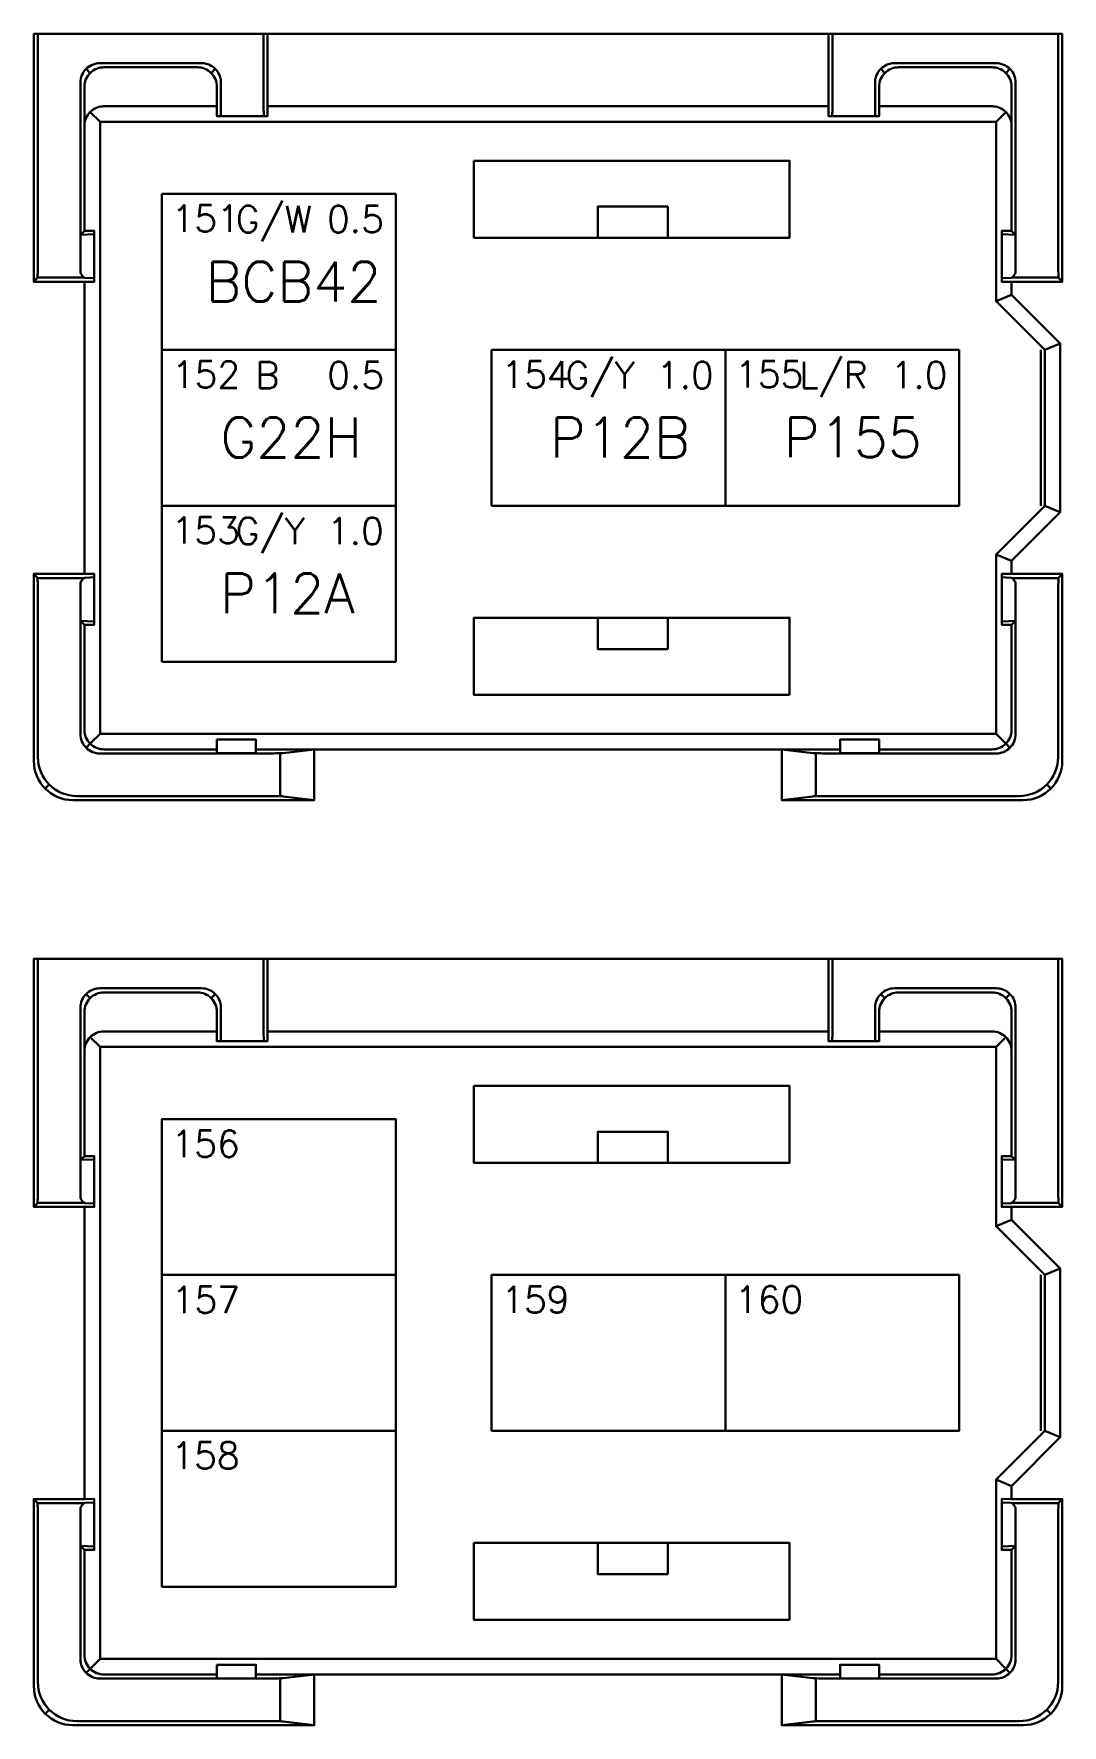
# Model space of a CAD drawing. Header units: millimetres. Extents: x 6 to 3615, y 6 to 858.
# Drawn here: x 2432 to 2484.9, y 501.8 to 588.8 of the extents above; entities that cross this region are included whole.
import ezdxf

# ---------------------------------------------------------------- set-up
doc = ezdxf.new("R2010")
doc.units = ezdxf.units.MM
doc.styles.add('Simplex_Style', font='simplex_.ttf')

msp = doc.modelspace()

# ---------------------------------------------------------------- linework, layer by layer
at = {"color": 0, "linetype": 'Continuous', "lineweight": 30, "flags": 128}
for points in [[(2484.695, 576.229), (2484.883, 576.039), (2484.883, 588.786), (2431.958, 588.786), (2431.958, 576.039), (2434.565, 576.039), (2435.065, 576.034), (2435.065, 578.477)], [(2432.169, 578.234), (2432.169, 588.786)], [(2443.776, 588.786), (2443.776, 586.565)], [(2472.854, 585.06), (2443.987, 585.06), (2443.987, 588.786)], [(2475.461, 585.06), (2475.466, 584.56), (2472.849, 584.56), (2472.854, 585.06), (2472.854, 588.786)], [(2473.065, 588.786), (2473.065, 586.565)], [(2484.674, 578.234), (2484.674, 588.786)], [(2435.357, 587.276), (2435.258, 587.271), (2435.161, 587.255), (2435.065, 587.232), (2434.974, 587.198), (2434.885, 587.156), (2434.799, 587.107), (2434.721, 587.047), (2434.648, 586.982), (2434.583, 586.909), (2434.523, 586.831), (2434.474, 586.745), (2434.432, 586.656), (2434.398, 586.565), (2434.375, 586.469), (2434.359, 586.372), (2434.354, 586.273)], [(2435.357, 587.276), (2440.589, 587.276)], [(2441.547, 586.565), (2441.516, 586.656), (2441.471, 586.745), (2441.422, 586.831), (2441.365, 586.909), (2441.297, 586.982), (2441.224, 587.047), (2441.146, 587.107), (2441.06, 587.156), (2440.971, 587.201), (2440.88, 587.232), (2440.784, 587.255), (2440.688, 587.271), (2440.589, 587.276)], [(2475.294, 586.565), (2475.328, 586.656), (2475.37, 586.745), (2475.419, 586.831), (2475.479, 586.909), (2475.544, 586.982), (2475.617, 587.047), (2475.698, 587.107), (2475.781, 587.156), (2475.87, 587.201), (2475.964, 587.232), (2476.057, 587.255), (2476.156, 587.271), (2476.253, 587.276)], [(2481.484, 587.276), (2476.253, 587.276)], [(2481.484, 587.276), (2481.583, 587.271), (2481.68, 587.255), (2481.776, 587.232), (2481.867, 587.198), (2481.958, 587.156), (2482.042, 587.107), (2482.12, 587.047), (2482.193, 586.982), (2482.26, 586.909), (2482.318, 586.831), (2482.37, 586.745), (2482.411, 586.656), (2482.445, 586.565), (2482.469, 586.469), (2482.482, 586.372), (2482.487, 586.273)], [(2434.565, 586.062), (2434.57, 586.161), (2434.583, 586.258), (2434.607, 586.354), (2434.641, 586.448), (2434.682, 586.536), (2434.734, 586.62), (2434.792, 586.698), (2434.859, 586.771), (2434.932, 586.839), (2435.01, 586.896), (2435.094, 586.948), (2435.185, 586.99), (2435.276, 587.023), (2435.372, 587.047), (2435.469, 587.06), (2435.568, 587.065)], [(2434.648, 586.982), (2434.859, 586.771)], [(2440.378, 587.065), (2435.568, 587.065)], [(2441.38, 586.062), (2441.375, 586.161), (2441.362, 586.258), (2441.339, 586.354), (2441.305, 586.448), (2441.263, 586.536), (2441.211, 586.62), (2441.154, 586.698), (2441.089, 586.771), (2441.016, 586.839), (2440.935, 586.896), (2440.852, 586.948), (2440.763, 586.99), (2440.669, 587.023), (2440.573, 587.047), (2440.477, 587.06), (2440.378, 587.065)], [(2441.297, 586.982), (2441.089, 586.771)], [(2441.547, 586.565), (2441.555, 586.536), (2441.562, 586.508), (2441.57, 586.479), (2441.576, 586.448), (2441.581, 586.419), (2441.583, 586.391), (2441.586, 586.362), (2441.589, 586.333), (2441.591, 586.302), (2441.591, 586.273)], [(2443.776, 586.565), (2443.776, 586.38), (2443.779, 586.195), (2443.779, 586.016), (2443.779, 585.841), (2443.779, 585.672), (2443.781, 585.508), (2443.781, 585.357), (2443.784, 585.214), (2443.784, 585.083), (2443.786, 584.964), (2443.786, 584.859), (2443.789, 584.771), (2443.792, 584.695), (2443.792, 584.635), (2443.794, 584.594), (2443.797, 584.568), (2443.797, 584.56)], [(2473.044, 584.56), (2473.047, 584.57), (2473.047, 584.599), (2473.049, 584.646), (2473.052, 584.714), (2473.055, 584.797), (2473.055, 584.898), (2473.057, 585.016), (2473.06, 585.146), (2473.06, 585.292), (2473.062, 585.451), (2473.062, 585.62), (2473.062, 585.797), (2473.065, 585.982), (2473.065, 586.174), (2473.065, 586.367), (2473.065, 586.565)], [(2475.294, 586.565), (2475.286, 586.536), (2475.279, 586.508), (2475.273, 586.479), (2475.266, 586.448), (2475.263, 586.419), (2475.258, 586.391), (2475.255, 586.362), (2475.253, 586.333), (2475.253, 586.302), (2475.253, 586.273)], [(2476.464, 587.065), (2476.365, 587.06), (2476.268, 587.047), (2476.172, 587.023), (2476.081, 586.99), (2475.992, 586.948), (2475.906, 586.896), (2475.828, 586.839), (2475.755, 586.771), (2475.688, 586.698), (2475.63, 586.62), (2475.581, 586.536), (2475.536, 586.448), (2475.505, 586.354), (2475.479, 586.258), (2475.466, 586.161), (2475.461, 586.062)], [(2475.755, 586.771), (2475.544, 586.982)], [(2481.276, 587.065), (2476.464, 587.065)], [(2482.276, 586.062), (2482.273, 586.161), (2482.258, 586.258), (2482.234, 586.354), (2482.201, 586.448), (2482.159, 586.536), (2482.109, 586.62), (2482.049, 586.698), (2481.984, 586.771), (2481.911, 586.839), (2481.831, 586.896), (2481.747, 586.948), (2481.659, 586.99), (2481.565, 587.023), (2481.471, 587.047), (2481.372, 587.06), (2481.276, 587.065)], [(2481.984, 586.771), (2482.193, 586.982)], [(2434.354, 578.234), (2434.354, 586.273)], [(2434.565, 578.646), (2434.365, 578.445), (2435.065, 578.477), (2435.065, 578.651), (2434.565, 578.646), (2434.565, 586.062)], [(2443.987, 585.06), (2443.992, 584.56), (2441.375, 584.56), (2441.38, 585.06), (2441.38, 586.062)], [(2441.57, 584.56), (2441.573, 584.568), (2441.573, 584.596), (2441.576, 584.641), (2441.578, 584.703), (2441.581, 584.781), (2441.581, 584.878), (2441.583, 584.987), (2441.583, 585.112), (2441.586, 585.25), (2441.586, 585.398), (2441.589, 585.557), (2441.589, 585.727), (2441.589, 585.904), (2441.591, 586.086), (2441.591, 586.273)], [(2475.253, 586.273), (2475.253, 586.086), (2475.253, 585.904), (2475.253, 585.727), (2475.255, 585.557), (2475.255, 585.398), (2475.255, 585.25), (2475.258, 585.112), (2475.26, 584.987), (2475.26, 584.878), (2475.263, 584.781), (2475.266, 584.703), (2475.266, 584.641), (2475.268, 584.596), (2475.271, 584.568), (2475.273, 584.56)], [(2481.276, 585.06), (2475.461, 585.06), (2475.461, 586.062)], [(2482.477, 576.495), (2482.477, 578.445), (2482.276, 578.646), (2482.276, 586.062)], [(2482.487, 578.234), (2482.487, 586.273)], [(2434.565, 584.057), (2434.57, 584.156), (2434.583, 584.255), (2434.607, 584.349), (2434.641, 584.443), (2434.682, 584.531), (2434.734, 584.615), (2434.792, 584.695), (2434.859, 584.768), (2434.932, 584.833), (2435.01, 584.893), (2435.094, 584.943), (2435.185, 584.984), (2435.276, 585.018), (2435.372, 585.042), (2435.469, 585.057), (2435.568, 585.06)], [(2434.862, 584.763), (2434.794, 584.693), (2434.734, 584.615), (2434.685, 584.529), (2434.643, 584.44), (2434.609, 584.349), (2434.583, 584.253), (2434.57, 584.156), (2434.565, 584.057)], [(2435.568, 585.06), (2435.469, 585.055), (2435.372, 585.042), (2435.276, 585.018), (2435.185, 584.984), (2435.096, 584.94), (2435.013, 584.891), (2434.935, 584.831), (2434.862, 584.763)], [(2481.477, 584.258), (2435.367, 584.258), (2434.862, 584.763)], [(2435.568, 585.06), (2441.38, 585.06)], [(2481.276, 585.06), (2481.372, 585.057), (2481.471, 585.042), (2481.565, 585.018), (2481.659, 584.984), (2481.747, 584.943), (2481.831, 584.893), (2481.911, 584.833), (2481.984, 584.768), (2482.049, 584.695), (2482.109, 584.615), (2482.159, 584.531), (2482.201, 584.443), (2482.234, 584.349), (2482.258, 584.255), (2482.273, 584.156), (2482.276, 584.057)], [(2481.982, 584.763), (2481.909, 584.831), (2481.831, 584.891), (2481.747, 584.94), (2481.659, 584.984), (2481.565, 585.018), (2481.471, 585.042), (2481.372, 585.055), (2481.276, 585.06)], [(2481.982, 584.763), (2481.477, 584.258), (2481.477, 575.036), (2482.276, 575.37)], [(2482.276, 584.057), (2482.273, 584.156), (2482.258, 584.253), (2482.234, 584.349), (2482.201, 584.44), (2482.159, 584.529), (2482.107, 584.615), (2482.047, 584.693), (2481.982, 584.763)], [(2435.367, 584.258), (2435.367, 552.784), (2481.477, 552.784)], [(2454.612, 582.255), (2454.612, 578.294), (2470.852, 578.294), (2470.852, 582.255), (2454.612, 582.255)], [(2460.977, 578.294), (2460.977, 579.898), (2464.586, 579.898), (2464.586, 578.294)], [(2482.477, 578.445), (2481.776, 578.477), (2481.776, 578.651), (2482.276, 578.646)], [(2432.148, 576.229), (2432.151, 576.24), (2432.151, 576.271), (2432.154, 576.32), (2432.156, 576.388), (2432.159, 576.471), (2432.159, 576.573), (2432.161, 576.69), (2432.161, 576.823), (2432.164, 576.969), (2432.164, 577.125), (2432.167, 577.294), (2432.167, 577.471), (2432.167, 577.656), (2432.169, 577.844), (2432.169, 578.039), (2432.169, 578.234)], [(2434.354, 578.234), (2434.354, 578.042), (2434.354, 577.854), (2434.357, 577.667), (2434.357, 577.487), (2434.357, 577.312), (2434.359, 577.148), (2434.359, 576.992), (2434.362, 576.846), (2434.362, 576.716), (2434.365, 576.599), (2434.365, 576.495)], [(2434.365, 576.495), (2434.365, 578.445)], [(2481.776, 578.477), (2481.776, 576.211), (2482.232, 576.229)], [(2482.477, 576.495), (2482.479, 576.599), (2482.479, 576.716), (2482.482, 576.846), (2482.482, 576.992), (2482.484, 577.148), (2482.484, 577.312), (2482.484, 577.487), (2482.487, 577.667), (2482.487, 577.854), (2482.487, 578.042), (2482.487, 578.234)], [(2484.674, 578.234), (2484.674, 578.039), (2484.674, 577.844), (2484.674, 577.656), (2484.674, 577.471), (2484.677, 577.294), (2484.677, 577.125), (2484.677, 576.969), (2484.68, 576.823), (2484.682, 576.69), (2484.682, 576.573), (2484.685, 576.471), (2484.688, 576.388), (2484.688, 576.32), (2484.69, 576.271), (2484.693, 576.24), (2484.695, 576.229)], [(2432.148, 576.229), (2431.958, 576.039)], [(2432.151, 576.25), (2434.542, 576.25)], [(2434.365, 576.495), (2434.404, 576.417), (2434.443, 576.352), (2434.484, 576.299), (2434.526, 576.26), (2434.568, 576.237), (2434.609, 576.229)], [(2434.609, 560.815), (2435.065, 560.833), (2435.065, 561.01), (2434.565, 561.005), (2434.565, 576.039)], [(2435.065, 576.211), (2434.609, 576.229)], [(2482.276, 576.039), (2482.276, 575.37), (2484.784, 572.865), (2483.982, 572.531), (2481.477, 575.036)], [(2481.776, 576.211), (2481.776, 576.034), (2482.276, 576.039), (2484.883, 576.039)], [(2482.232, 576.229), (2482.276, 576.237), (2482.318, 576.26), (2482.359, 576.299), (2482.398, 576.352), (2482.438, 576.417), (2482.477, 576.495)], [(2482.299, 576.25), (2484.693, 576.25)], [(2483.781, 572.531), (2483.781, 564.513)], [(2484.784, 572.865), (2484.784, 564.18), (2483.982, 564.513), (2483.982, 572.531)], [(2483.982, 564.513), (2481.477, 562.008), (2482.276, 561.674), (2484.784, 564.18)], [(2482.193, 552.068), (2481.982, 552.279), (2481.477, 552.784), (2481.477, 562.008)], [(2482.276, 561.674), (2482.276, 561.005), (2484.883, 561.005), (2484.695, 560.815)], [(2431.958, 561.005), (2431.958, 551.38)], [(2432.148, 560.815), (2431.958, 561.005), (2434.565, 561.005)], [(2432.169, 558.81), (2432.169, 559.005), (2432.169, 559.198), (2432.167, 559.388), (2432.167, 559.573), (2432.167, 559.75), (2432.164, 559.917), (2432.164, 560.076), (2432.161, 560.221), (2432.161, 560.352), (2432.159, 560.469), (2432.159, 560.57), (2432.156, 560.656), (2432.154, 560.724), (2432.151, 560.773), (2432.151, 560.805), (2432.148, 560.815)], [(2432.151, 560.794), (2434.542, 560.794)], [(2434.365, 560.549), (2434.365, 560.445), (2434.362, 560.328), (2434.362, 560.195), (2434.359, 560.052), (2434.359, 559.896), (2434.357, 559.732), (2434.357, 559.557), (2434.357, 559.378), (2434.354, 559.19), (2434.354, 559.003), (2434.354, 558.81)], [(2435.065, 560.833), (2435.065, 558.393), (2434.565, 558.398), (2434.365, 558.596)], [(2434.609, 560.815), (2434.568, 560.807), (2434.526, 560.781), (2434.484, 560.745), (2434.443, 560.693), (2434.404, 560.628), (2434.365, 560.549)], [(2435.065, 558.568), (2434.365, 558.596), (2434.365, 560.549)], [(2482.232, 560.815), (2481.776, 560.833), (2481.776, 561.01), (2482.276, 561.005)], [(2481.776, 560.833), (2481.776, 558.568), (2482.477, 558.596), (2482.477, 560.549)], [(2482.477, 560.549), (2482.438, 560.628), (2482.398, 560.693), (2482.359, 560.745), (2482.318, 560.781), (2482.276, 560.807), (2482.232, 560.815)], [(2482.299, 560.794), (2484.693, 560.794)], [(2482.487, 558.81), (2482.487, 559.003), (2482.487, 559.19), (2482.487, 559.378), (2482.484, 559.557), (2482.484, 559.732), (2482.484, 559.896), (2482.482, 560.052), (2482.482, 560.195), (2482.479, 560.328), (2482.479, 560.445), (2482.477, 560.549)], [(2484.695, 560.815), (2484.693, 560.805), (2484.69, 560.773), (2484.688, 560.724), (2484.688, 560.656), (2484.685, 560.57), (2484.682, 560.469), (2484.682, 560.352), (2484.68, 560.221), (2484.677, 560.076), (2484.677, 559.917), (2484.677, 559.75), (2484.674, 559.573), (2484.674, 559.388), (2484.674, 559.198), (2484.674, 559.005), (2484.674, 558.81)], [(2484.883, 561.005), (2484.883, 551.38)], [(2432.169, 558.81), (2432.169, 551.591)], [(2434.354, 558.81), (2434.354, 552.776)], [(2470.852, 554.789), (2454.612, 554.789), (2454.612, 558.75), (2470.852, 558.75), (2470.852, 554.789)], [(2460.977, 558.75), (2460.977, 557.146), (2464.586, 557.146), (2464.586, 558.75)], [(2481.776, 558.568), (2481.776, 558.393), (2482.276, 558.398), (2482.477, 558.596)], [(2482.487, 558.81), (2482.487, 552.776)], [(2484.674, 558.81), (2484.674, 551.591)], [(2434.565, 552.984), (2434.565, 558.398)], [(2482.276, 558.398), (2482.276, 552.984)], [(2435.357, 551.773), (2435.258, 551.779), (2435.161, 551.792), (2435.065, 551.815), (2434.974, 551.849), (2434.885, 551.891), (2434.799, 551.943), (2434.721, 552), (2434.648, 552.068), (2434.583, 552.141), (2434.523, 552.219), (2434.474, 552.302), (2434.432, 552.391), (2434.398, 552.484), (2434.375, 552.581), (2434.359, 552.677), (2434.354, 552.776)], [(2434.565, 552.984), (2434.57, 552.888), (2434.583, 552.789), (2434.609, 552.695), (2434.643, 552.602), (2434.685, 552.513), (2434.734, 552.43), (2434.794, 552.352), (2434.862, 552.279)], [(2435.367, 552.784), (2434.862, 552.279), (2434.648, 552.068)], [(2441.38, 552.484), (2441.38, 551.784), (2443.385, 551.784), (2443.385, 552.484), (2441.38, 552.484)], [(2473.456, 551.784), (2473.456, 552.484), (2475.461, 552.484), (2475.461, 551.784), (2473.456, 551.784)], [(2482.487, 552.776), (2482.482, 552.677), (2482.469, 552.581), (2482.445, 552.484), (2482.411, 552.391), (2482.37, 552.302), (2482.318, 552.219), (2482.26, 552.141), (2482.193, 552.068), (2482.12, 552), (2482.042, 551.943), (2481.958, 551.891), (2481.867, 551.849), (2481.776, 551.815), (2481.68, 551.792), (2481.583, 551.779), (2481.484, 551.773)], [(2481.982, 552.279), (2482.047, 552.352), (2482.107, 552.43), (2482.159, 552.513), (2482.201, 552.602), (2482.234, 552.695), (2482.258, 552.789), (2482.273, 552.888), (2482.276, 552.984)], [(2432.169, 551.591), (2432.177, 551.396), (2432.208, 551.201), (2432.255, 551.01), (2432.32, 550.826), (2432.406, 550.646), (2432.508, 550.477), (2432.625, 550.32), (2432.755, 550.174), (2432.901, 550.042), (2433.06, 549.924), (2433.229, 549.823), (2433.406, 549.74), (2433.591, 549.672), (2433.781, 549.625), (2433.977, 549.596), (2434.174, 549.586)], [(2434.862, 552.279), (2434.935, 552.214), (2435.013, 552.154), (2435.096, 552.102), (2435.185, 552.06), (2435.276, 552.026), (2435.372, 552.003), (2435.469, 551.987), (2435.568, 551.982)], [(2435.357, 551.773), (2442.802, 551.773)], [(2441.38, 551.982), (2435.568, 551.982)], [(2442.802, 551.773), (2442.987, 551.773), (2443.172, 551.773), (2443.352, 551.773), (2443.529, 551.773), (2443.698, 551.776), (2443.859, 551.776), (2444.013, 551.776), (2444.156, 551.779), (2444.286, 551.779), (2444.406, 551.781), (2444.51, 551.784), (2444.599, 551.784), (2444.674, 551.786), (2444.732, 551.789), (2444.773, 551.789), (2444.799, 551.792)], [(2444.799, 551.792), (2446.393, 551.982), (2443.385, 551.982)], [(2444.638, 551.786), (2444.638, 549.573)], [(2444.799, 549.568), (2446.393, 549.378), (2446.393, 551.982), (2470.451, 551.982), (2470.451, 549.378), (2482.878, 549.378)], [(2461.435, 551.982), (2470.857, 551.982)], [(2473.456, 551.982), (2470.451, 551.982), (2472.044, 551.792)], [(2472.044, 551.792), (2472.068, 551.789), (2472.109, 551.789), (2472.167, 551.786), (2472.242, 551.784), (2472.333, 551.784), (2472.438, 551.781), (2472.555, 551.779), (2472.685, 551.779), (2472.828, 551.776), (2472.982, 551.776), (2473.143, 551.776), (2473.312, 551.773), (2473.49, 551.773), (2473.672, 551.773), (2473.854, 551.773), (2474.039, 551.773)], [(2472.203, 551.786), (2472.203, 549.573)], [(2481.484, 551.773), (2474.039, 551.773)], [(2481.276, 551.982), (2475.461, 551.982)], [(2481.276, 551.982), (2481.372, 551.987), (2481.471, 552.003), (2481.565, 552.026), (2481.659, 552.06), (2481.747, 552.102), (2481.831, 552.154), (2481.909, 552.214), (2481.982, 552.279)], [(2482.669, 549.586), (2482.865, 549.596), (2483.06, 549.625), (2483.25, 549.672), (2483.435, 549.74), (2483.615, 549.823), (2483.781, 549.924), (2483.94, 550.042), (2484.086, 550.174), (2484.219, 550.32), (2484.336, 550.477), (2484.438, 550.646), (2484.521, 550.826), (2484.586, 551.01), (2484.635, 551.201), (2484.664, 551.396), (2484.674, 551.591)], [(2433.964, 549.378), (2433.766, 549.385), (2433.573, 549.414), (2433.38, 549.464), (2433.195, 549.529), (2433.018, 549.615), (2432.849, 549.714), (2432.693, 549.831), (2432.547, 549.964), (2432.414, 550.109), (2432.297, 550.268), (2432.195, 550.438), (2432.112, 550.615), (2432.044, 550.799), (2431.997, 550.99), (2431.969, 551.185), (2431.958, 551.38)], [(2484.883, 551.38), (2484.875, 551.185), (2484.844, 550.99), (2484.797, 550.799), (2484.732, 550.615), (2484.646, 550.438), (2484.544, 550.268), (2484.427, 550.109), (2484.297, 549.964), (2484.151, 549.831), (2483.992, 549.714), (2483.823, 549.615), (2483.646, 549.529), (2483.461, 549.464), (2483.271, 549.414), (2483.076, 549.385), (2482.878, 549.378)], [(2432.547, 549.964), (2432.755, 550.174)], [(2484.086, 550.174), (2484.297, 549.964)], [(2433.964, 549.378), (2446.393, 549.378)], [(2434.174, 549.586), (2442.802, 549.586)], [(2444.799, 549.568), (2444.773, 549.57), (2444.732, 549.57), (2444.674, 549.573), (2444.599, 549.576), (2444.51, 549.576), (2444.406, 549.578), (2444.286, 549.581), (2444.156, 549.581), (2444.013, 549.583), (2443.859, 549.583), (2443.698, 549.583), (2443.529, 549.586), (2443.352, 549.586), (2443.172, 549.586), (2442.987, 549.586), (2442.802, 549.586)], [(2472.044, 549.568), (2470.451, 549.378)], [(2474.039, 549.586), (2473.854, 549.586), (2473.672, 549.586), (2473.49, 549.586), (2473.312, 549.586), (2473.143, 549.583), (2472.982, 549.583), (2472.828, 549.583), (2472.685, 549.581), (2472.555, 549.581), (2472.438, 549.578), (2472.333, 549.576), (2472.242, 549.576), (2472.167, 549.573), (2472.109, 549.57), (2472.068, 549.57), (2472.044, 549.568)], [(2482.669, 549.586), (2474.039, 549.586)], [(2484.695, 528.648), (2484.883, 528.461), (2484.883, 541.206), (2431.958, 541.206), (2431.958, 528.461), (2434.565, 528.461), (2435.065, 528.456), (2435.065, 530.896)], [(2432.169, 530.654), (2432.169, 541.206)], [(2443.776, 541.206), (2443.776, 538.984)], [(2472.854, 537.482), (2443.987, 537.482), (2443.987, 541.206)], [(2475.461, 537.482), (2475.466, 536.979), (2472.849, 536.979), (2472.854, 537.482), (2472.854, 541.206)], [(2473.065, 541.206), (2473.065, 538.984)], [(2484.674, 530.654), (2484.674, 541.206)], [(2435.357, 539.695), (2435.258, 539.69), (2435.161, 539.677), (2435.065, 539.654), (2434.974, 539.62), (2434.885, 539.578), (2434.799, 539.526), (2434.721, 539.469), (2434.648, 539.401), (2434.583, 539.328), (2434.523, 539.25), (2434.474, 539.167), (2434.432, 539.078), (2434.398, 538.984), (2434.375, 538.888), (2434.359, 538.792), (2434.354, 538.693)], [(2434.565, 538.484), (2434.57, 538.581), (2434.583, 538.68), (2434.607, 538.773), (2434.641, 538.867), (2434.682, 538.956), (2434.734, 539.042), (2434.792, 539.12), (2434.859, 539.193), (2434.932, 539.258), (2435.01, 539.318), (2435.094, 539.367), (2435.185, 539.409), (2435.276, 539.443), (2435.372, 539.466), (2435.469, 539.482), (2435.568, 539.487)], [(2434.648, 539.401), (2434.859, 539.193)], [(2435.357, 539.695), (2440.589, 539.695)], [(2440.378, 539.487), (2435.568, 539.487)], [(2441.38, 538.484), (2441.375, 538.581), (2441.362, 538.68), (2441.339, 538.773), (2441.305, 538.867), (2441.263, 538.956), (2441.211, 539.042), (2441.154, 539.12), (2441.089, 539.193), (2441.016, 539.258), (2440.935, 539.318), (2440.852, 539.367), (2440.763, 539.409), (2440.669, 539.443), (2440.573, 539.466), (2440.477, 539.482), (2440.378, 539.487)], [(2441.547, 538.984), (2441.516, 539.078), (2441.471, 539.167), (2441.422, 539.25), (2441.365, 539.331), (2441.297, 539.401), (2441.224, 539.469), (2441.146, 539.526), (2441.06, 539.578), (2440.971, 539.62), (2440.88, 539.654), (2440.784, 539.677), (2440.688, 539.69), (2440.589, 539.695)], [(2441.297, 539.401), (2441.089, 539.193)], [(2475.294, 538.984), (2475.328, 539.078), (2475.37, 539.167), (2475.419, 539.25), (2475.479, 539.331), (2475.544, 539.401), (2475.617, 539.469), (2475.698, 539.526), (2475.781, 539.578), (2475.87, 539.62), (2475.964, 539.654), (2476.057, 539.677), (2476.156, 539.69), (2476.253, 539.695)], [(2476.464, 539.487), (2476.365, 539.482), (2476.268, 539.466), (2476.172, 539.443), (2476.081, 539.409), (2475.992, 539.367), (2475.906, 539.318), (2475.828, 539.258), (2475.755, 539.193), (2475.688, 539.12), (2475.63, 539.042), (2475.581, 538.956), (2475.536, 538.867), (2475.505, 538.773), (2475.479, 538.68), (2475.466, 538.581), (2475.461, 538.484)], [(2475.755, 539.193), (2475.544, 539.401)], [(2481.484, 539.695), (2476.253, 539.695)], [(2481.276, 539.487), (2476.464, 539.487)], [(2482.276, 538.484), (2482.273, 538.581), (2482.258, 538.68), (2482.234, 538.773), (2482.201, 538.867), (2482.159, 538.956), (2482.109, 539.042), (2482.049, 539.12), (2481.984, 539.193), (2481.911, 539.258), (2481.831, 539.318), (2481.747, 539.367), (2481.659, 539.409), (2481.565, 539.443), (2481.471, 539.466), (2481.372, 539.482), (2481.276, 539.487)], [(2481.484, 539.695), (2481.583, 539.69), (2481.68, 539.677), (2481.776, 539.654), (2481.867, 539.62), (2481.958, 539.578), (2482.042, 539.526), (2482.12, 539.469), (2482.193, 539.401), (2482.26, 539.328), (2482.318, 539.25), (2482.37, 539.167), (2482.411, 539.078), (2482.445, 538.984), (2482.469, 538.888), (2482.482, 538.792), (2482.487, 538.693)], [(2481.984, 539.193), (2482.193, 539.401)], [(2434.354, 530.654), (2434.354, 538.693)], [(2434.565, 531.065), (2434.365, 530.867), (2435.065, 530.896), (2435.065, 531.07), (2434.565, 531.065), (2434.565, 538.484)], [(2443.987, 537.482), (2443.992, 536.979), (2441.375, 536.979), (2441.38, 537.482), (2441.38, 538.484)], [(2441.547, 538.984), (2441.555, 538.956), (2441.562, 538.927), (2441.57, 538.898), (2441.576, 538.87), (2441.581, 538.841), (2441.583, 538.81), (2441.586, 538.781), (2441.589, 538.753), (2441.591, 538.724), (2441.591, 538.693)], [(2441.57, 536.979), (2441.573, 536.99), (2441.573, 537.016), (2441.576, 537.06), (2441.578, 537.122), (2441.581, 537.203), (2441.581, 537.297), (2441.583, 537.406), (2441.583, 537.531), (2441.586, 537.669), (2441.586, 537.818), (2441.589, 537.979), (2441.589, 538.148), (2441.589, 538.323), (2441.591, 538.505), (2441.591, 538.693)], [(2443.776, 538.984), (2443.776, 538.799), (2443.779, 538.617), (2443.779, 538.435), (2443.779, 538.26), (2443.779, 538.091), (2443.781, 537.93), (2443.781, 537.776), (2443.784, 537.633), (2443.784, 537.503), (2443.786, 537.385), (2443.786, 537.281), (2443.789, 537.19), (2443.792, 537.115), (2443.792, 537.057), (2443.794, 537.013), (2443.797, 536.99), (2443.797, 536.979)], [(2473.044, 536.979), (2473.047, 536.99), (2473.047, 537.018), (2473.049, 537.065), (2473.052, 537.133), (2473.055, 537.216), (2473.055, 537.318), (2473.057, 537.435), (2473.06, 537.568), (2473.06, 537.714), (2473.062, 537.87), (2473.062, 538.039), (2473.062, 538.219), (2473.065, 538.404), (2473.065, 538.594), (2473.065, 538.789), (2473.065, 538.984)], [(2475.294, 538.984), (2475.286, 538.956), (2475.279, 538.927), (2475.273, 538.898), (2475.266, 538.87), (2475.263, 538.841), (2475.258, 538.81), (2475.255, 538.781), (2475.253, 538.753), (2475.253, 538.724), (2475.253, 538.693)], [(2475.253, 538.693), (2475.253, 538.505), (2475.253, 538.323), (2475.253, 538.148), (2475.255, 537.979), (2475.255, 537.818), (2475.255, 537.669), (2475.258, 537.531), (2475.26, 537.406), (2475.26, 537.297), (2475.263, 537.203), (2475.266, 537.122), (2475.266, 537.06), (2475.268, 537.016), (2475.271, 536.99), (2475.273, 536.979)], [(2481.276, 537.482), (2475.461, 537.482), (2475.461, 538.484)], [(2482.477, 528.914), (2482.477, 530.867), (2482.276, 531.065), (2482.276, 538.484)], [(2482.487, 530.654), (2482.487, 538.693)], [(2434.565, 536.479), (2434.57, 536.578), (2434.583, 536.674), (2434.607, 536.771), (2434.641, 536.862), (2434.682, 536.951), (2434.734, 537.036), (2434.792, 537.115), (2434.859, 537.188), (2434.932, 537.253), (2435.01, 537.312), (2435.094, 537.362), (2435.185, 537.404), (2435.276, 537.438), (2435.372, 537.461), (2435.469, 537.477), (2435.568, 537.482)], [(2434.862, 537.185), (2434.794, 537.112), (2434.734, 537.034), (2434.685, 536.951), (2434.643, 536.862), (2434.609, 536.768), (2434.583, 536.674), (2434.57, 536.578), (2434.565, 536.479)], [(2435.568, 537.482), (2435.469, 537.477), (2435.372, 537.461), (2435.276, 537.438), (2435.185, 537.404), (2435.096, 537.362), (2435.013, 537.31), (2434.935, 537.25), (2434.862, 537.185)], [(2481.477, 536.68), (2435.367, 536.68), (2434.862, 537.185)], [(2435.568, 537.482), (2441.38, 537.482)], [(2481.276, 537.482), (2481.372, 537.477), (2481.471, 537.461), (2481.565, 537.438), (2481.659, 537.404), (2481.747, 537.362), (2481.831, 537.312), (2481.911, 537.253), (2481.984, 537.188), (2482.049, 537.115), (2482.109, 537.036), (2482.159, 536.951), (2482.201, 536.862), (2482.234, 536.771), (2482.258, 536.674), (2482.273, 536.578), (2482.276, 536.479)], [(2481.982, 537.185), (2481.909, 537.25), (2481.831, 537.31), (2481.747, 537.362), (2481.659, 537.404), (2481.565, 537.438), (2481.471, 537.461), (2481.372, 537.477), (2481.276, 537.482)], [(2481.982, 537.185), (2481.477, 536.68), (2481.477, 527.458), (2482.276, 527.789)], [(2482.276, 536.479), (2482.273, 536.578), (2482.258, 536.674), (2482.234, 536.768), (2482.201, 536.862), (2482.159, 536.951), (2482.107, 537.034), (2482.047, 537.112), (2481.982, 537.185)], [(2435.367, 536.68), (2435.367, 505.206), (2481.477, 505.206)], [(2454.612, 534.674), (2454.612, 530.716), (2470.852, 530.716), (2470.852, 534.674), (2454.612, 534.674)], [(2460.977, 530.716), (2460.977, 532.318), (2464.586, 532.318), (2464.586, 530.716)], [(2432.148, 528.648), (2432.151, 528.661), (2432.151, 528.69), (2432.154, 528.74), (2432.156, 528.807), (2432.159, 528.893), (2432.159, 528.995), (2432.161, 529.112), (2432.161, 529.245), (2432.164, 529.388), (2432.164, 529.547), (2432.167, 529.714), (2432.167, 529.891), (2432.167, 530.076), (2432.169, 530.266), (2432.169, 530.458), (2432.169, 530.654)], [(2434.354, 530.654), (2434.354, 530.464), (2434.354, 530.273), (2434.357, 530.089), (2434.357, 529.906), (2434.357, 529.732), (2434.359, 529.568), (2434.359, 529.411), (2434.362, 529.268), (2434.362, 529.135), (2434.365, 529.018), (2434.365, 528.914)], [(2434.365, 528.914), (2434.365, 530.867)], [(2482.477, 530.867), (2481.776, 530.896), (2481.776, 531.07), (2482.276, 531.065)], [(2481.776, 530.896), (2481.776, 528.63), (2482.232, 528.648)], [(2482.477, 528.914), (2482.479, 529.018), (2482.479, 529.135), (2482.482, 529.268), (2482.482, 529.411), (2482.484, 529.568), (2482.484, 529.732), (2482.484, 529.906), (2482.487, 530.089), (2482.487, 530.273), (2482.487, 530.464), (2482.487, 530.654)], [(2484.674, 530.654), (2484.674, 530.458), (2484.674, 530.266), (2484.674, 530.076), (2484.674, 529.891), (2484.677, 529.714), (2484.677, 529.547), (2484.677, 529.388), (2484.68, 529.245), (2484.682, 529.112), (2484.682, 528.995), (2484.685, 528.893), (2484.688, 528.807), (2484.688, 528.74), (2484.69, 528.69), (2484.693, 528.661), (2484.695, 528.648)], [(2434.365, 528.914), (2434.404, 528.836), (2434.443, 528.771), (2434.484, 528.719), (2434.526, 528.682), (2434.568, 528.659), (2434.609, 528.648)], [(2482.232, 528.648), (2482.276, 528.659), (2482.318, 528.682), (2482.359, 528.719), (2482.398, 528.771), (2482.438, 528.836), (2482.477, 528.914)], [(2432.148, 528.648), (2431.958, 528.461)], [(2432.151, 528.669), (2434.542, 528.669)], [(2434.609, 513.234), (2435.065, 513.255), (2435.065, 513.43), (2434.565, 513.424), (2434.565, 528.461)], [(2435.065, 528.63), (2434.609, 528.648)], [(2482.276, 528.461), (2482.276, 527.789), (2484.784, 525.284), (2483.982, 524.951), (2481.477, 527.458)], [(2481.776, 528.63), (2481.776, 528.456), (2482.276, 528.461), (2484.883, 528.461)], [(2482.299, 528.669), (2484.693, 528.669)], [(2483.781, 524.951), (2483.781, 516.932)], [(2484.784, 525.284), (2484.784, 516.602), (2483.982, 516.932), (2483.982, 524.951)], [(2483.982, 516.932), (2481.477, 514.427), (2482.276, 514.094), (2484.784, 516.602)], [(2482.193, 504.487), (2481.982, 504.701), (2481.477, 505.206), (2481.477, 514.427)], [(2431.958, 513.424), (2431.958, 503.802)], [(2432.148, 513.234), (2431.958, 513.424), (2434.565, 513.424)], [(2435.065, 513.255), (2435.065, 510.812), (2434.565, 510.818), (2434.365, 511.018)], [(2482.232, 513.234), (2481.776, 513.255), (2481.776, 513.43), (2482.276, 513.424)], [(2481.776, 513.255), (2481.776, 510.99), (2482.477, 511.018), (2482.477, 512.969)], [(2482.276, 514.094), (2482.276, 513.424), (2484.883, 513.424), (2484.695, 513.234)], [(2484.883, 513.424), (2484.883, 503.802)], [(2432.169, 511.232), (2432.169, 511.427), (2432.169, 511.62), (2432.167, 511.81), (2432.167, 511.992), (2432.167, 512.169), (2432.164, 512.339), (2432.164, 512.495), (2432.161, 512.641), (2432.161, 512.773), (2432.159, 512.891), (2432.159, 512.992), (2432.156, 513.076), (2432.154, 513.143), (2432.151, 513.193), (2432.151, 513.224), (2432.148, 513.234)], [(2432.151, 513.214), (2434.542, 513.214)], [(2434.365, 512.969), (2434.365, 512.867), (2434.362, 512.747), (2434.362, 512.617), (2434.359, 512.471), (2434.359, 512.318), (2434.357, 512.151), (2434.357, 511.977), (2434.357, 511.797), (2434.354, 511.612), (2434.354, 511.422), (2434.354, 511.232)], [(2434.609, 513.234), (2434.568, 513.227), (2434.526, 513.203), (2434.484, 513.164), (2434.443, 513.112), (2434.404, 513.047), (2434.365, 512.969)], [(2435.065, 510.99), (2434.365, 511.018), (2434.365, 512.969)], [(2482.477, 512.969), (2482.438, 513.047), (2482.398, 513.112), (2482.359, 513.164), (2482.318, 513.203), (2482.276, 513.227), (2482.232, 513.234)], [(2482.299, 513.214), (2484.693, 513.214)], [(2482.487, 511.232), (2482.487, 511.422), (2482.487, 511.612), (2482.487, 511.797), (2482.484, 511.977), (2482.484, 512.151), (2482.484, 512.318), (2482.482, 512.471), (2482.482, 512.617), (2482.479, 512.747), (2482.479, 512.867), (2482.477, 512.969)], [(2484.695, 513.234), (2484.693, 513.224), (2484.69, 513.193), (2484.688, 513.143), (2484.688, 513.076), (2484.685, 512.992), (2484.682, 512.891), (2484.682, 512.773), (2484.68, 512.641), (2484.677, 512.495), (2484.677, 512.339), (2484.677, 512.169), (2484.674, 511.992), (2484.674, 511.81), (2484.674, 511.62), (2484.674, 511.427), (2484.674, 511.232)], [(2432.169, 511.232), (2432.169, 504.01)], [(2434.354, 511.232), (2434.354, 505.195)], [(2434.565, 505.406), (2434.565, 510.818)], [(2470.852, 507.211), (2454.612, 507.211), (2454.612, 511.169), (2470.852, 511.169), (2470.852, 507.211)], [(2460.977, 511.169), (2460.977, 509.565), (2464.586, 509.565), (2464.586, 511.169)], [(2481.776, 510.99), (2481.776, 510.812), (2482.276, 510.818), (2482.477, 511.018)], [(2482.276, 510.818), (2482.276, 505.406)], [(2482.487, 511.232), (2482.487, 505.195)], [(2484.674, 511.232), (2484.674, 504.01)], [(2435.357, 504.193), (2435.258, 504.198), (2435.161, 504.214), (2435.065, 504.237), (2434.974, 504.271), (2434.885, 504.312), (2434.799, 504.362), (2434.721, 504.422), (2434.648, 504.487), (2434.583, 504.56), (2434.523, 504.638), (2434.474, 504.724), (2434.432, 504.812), (2434.398, 504.904), (2434.375, 505), (2434.359, 505.096), (2434.354, 505.195)], [(2434.565, 505.406), (2434.57, 505.307), (2434.583, 505.211), (2434.609, 505.115), (2434.643, 505.023), (2434.685, 504.935), (2434.734, 504.852), (2434.794, 504.771), (2434.862, 504.701)], [(2435.367, 505.206), (2434.862, 504.701), (2434.648, 504.487)], [(2434.862, 504.701), (2434.935, 504.633), (2435.013, 504.573), (2435.096, 504.523), (2435.185, 504.479), (2435.276, 504.448), (2435.372, 504.422), (2435.469, 504.409), (2435.568, 504.404)], [(2441.38, 504.904), (2441.38, 504.203), (2443.385, 504.203), (2443.385, 504.904), (2441.38, 504.904)], [(2473.456, 504.203), (2473.456, 504.904), (2475.461, 504.904), (2475.461, 504.203), (2473.456, 504.203)], [(2481.276, 504.404), (2481.372, 504.409), (2481.471, 504.422), (2481.565, 504.448), (2481.659, 504.479), (2481.747, 504.523), (2481.831, 504.573), (2481.909, 504.633), (2481.982, 504.701)], [(2482.487, 505.195), (2482.482, 505.096), (2482.469, 505), (2482.445, 504.904), (2482.411, 504.812), (2482.37, 504.724), (2482.318, 504.638), (2482.26, 504.56), (2482.193, 504.487), (2482.12, 504.422), (2482.042, 504.362), (2481.958, 504.312), (2481.867, 504.271), (2481.776, 504.237), (2481.68, 504.214), (2481.583, 504.198), (2481.484, 504.193)], [(2481.982, 504.701), (2482.047, 504.771), (2482.107, 504.852), (2482.159, 504.935), (2482.201, 505.023), (2482.234, 505.115), (2482.258, 505.211), (2482.273, 505.307), (2482.276, 505.406)], [(2433.964, 501.797), (2433.766, 501.807), (2433.573, 501.836), (2433.38, 501.883), (2433.195, 501.951), (2433.018, 502.034), (2432.849, 502.135), (2432.693, 502.253), (2432.547, 502.385), (2432.414, 502.531), (2432.297, 502.688), (2432.195, 502.857), (2432.112, 503.034), (2432.044, 503.219), (2431.997, 503.411), (2431.969, 503.604), (2431.958, 503.802)], [(2432.169, 504.01), (2432.177, 503.815), (2432.208, 503.62), (2432.255, 503.43), (2432.32, 503.245), (2432.406, 503.068), (2432.508, 502.898), (2432.625, 502.74), (2432.755, 502.594), (2432.901, 502.461), (2433.06, 502.344), (2433.229, 502.245), (2433.406, 502.159), (2433.591, 502.094), (2433.781, 502.044), (2433.977, 502.016), (2434.174, 502.008)], [(2435.357, 504.193), (2442.802, 504.193)], [(2441.38, 504.404), (2435.568, 504.404)], [(2442.802, 504.193), (2442.987, 504.193), (2443.172, 504.193), (2443.352, 504.195), (2443.529, 504.195), (2443.698, 504.195), (2443.859, 504.195), (2444.013, 504.198), (2444.156, 504.198), (2444.286, 504.201), (2444.406, 504.201), (2444.51, 504.203), (2444.599, 504.206), (2444.674, 504.206), (2444.732, 504.208), (2444.773, 504.211), (2444.799, 504.214)], [(2444.799, 504.214), (2446.393, 504.404), (2443.385, 504.404)], [(2444.638, 504.206), (2444.638, 501.995)], [(2444.799, 501.987), (2446.393, 501.797), (2446.393, 504.404), (2470.451, 504.404), (2470.451, 501.797), (2482.878, 501.797)], [(2461.435, 504.404), (2470.857, 504.404)], [(2473.456, 504.404), (2470.451, 504.404), (2472.044, 504.214)], [(2472.044, 504.214), (2472.068, 504.211), (2472.109, 504.208), (2472.167, 504.206), (2472.242, 504.206), (2472.333, 504.203), (2472.438, 504.201), (2472.555, 504.201), (2472.685, 504.198), (2472.828, 504.198), (2472.982, 504.195), (2473.143, 504.195), (2473.312, 504.195), (2473.49, 504.195), (2473.672, 504.193), (2473.854, 504.193), (2474.039, 504.193)], [(2472.203, 504.206), (2472.203, 501.995)], [(2481.484, 504.193), (2474.039, 504.193)], [(2481.276, 504.404), (2475.461, 504.404)], [(2482.669, 502.008), (2482.865, 502.016), (2483.06, 502.044), (2483.25, 502.094), (2483.435, 502.159), (2483.615, 502.245), (2483.781, 502.344), (2483.94, 502.461), (2484.086, 502.594), (2484.219, 502.74), (2484.336, 502.898), (2484.438, 503.068), (2484.521, 503.245), (2484.586, 503.43), (2484.635, 503.62), (2484.664, 503.815), (2484.674, 504.01)], [(2484.883, 503.802), (2484.875, 503.604), (2484.844, 503.411), (2484.797, 503.219), (2484.732, 503.034), (2484.646, 502.857), (2484.544, 502.688), (2484.427, 502.531), (2484.297, 502.385), (2484.151, 502.253), (2483.992, 502.135), (2483.823, 502.034), (2483.646, 501.951), (2483.461, 501.883), (2483.271, 501.836), (2483.076, 501.807), (2482.878, 501.797)], [(2432.547, 502.385), (2432.755, 502.594)], [(2434.174, 502.008), (2442.802, 502.008)], [(2444.799, 501.987), (2444.773, 501.99), (2444.732, 501.992), (2444.674, 501.995), (2444.599, 501.995), (2444.51, 501.997), (2444.406, 501.997), (2444.286, 502), (2444.156, 502.003), (2444.013, 502.003), (2443.859, 502.003), (2443.698, 502.005), (2443.529, 502.005), (2443.352, 502.005), (2443.172, 502.008), (2442.987, 502.008), (2442.802, 502.008)], [(2472.044, 501.987), (2470.451, 501.797)], [(2474.039, 502.008), (2473.854, 502.008), (2473.672, 502.008), (2473.49, 502.005), (2473.312, 502.005), (2473.143, 502.005), (2472.982, 502.003), (2472.828, 502.003), (2472.685, 502.003), (2472.555, 502), (2472.438, 501.997), (2472.333, 501.997), (2472.242, 501.995), (2472.167, 501.995), (2472.109, 501.992), (2472.068, 501.99), (2472.044, 501.987)], [(2482.669, 502.008), (2474.039, 502.008)], [(2484.086, 502.594), (2484.297, 502.385)], [(2433.964, 501.797), (2446.393, 501.797)]]:
    msp.add_lwpolyline(points, dxfattribs=at)
for points in [[(2438.552, 572.531), (2450.581, 572.531), (2450.581, 580.549), (2438.552, 580.549), (2438.552, 572.531)], [(2438.552, 564.513), (2450.581, 564.513), (2450.581, 572.531), (2438.552, 572.531), (2438.552, 564.513)], [(2455.521, 564.513), (2467.549, 564.513), (2467.549, 572.531), (2455.521, 572.531), (2455.521, 564.513)], [(2467.549, 564.513), (2479.578, 564.513), (2479.578, 572.531), (2467.549, 572.531), (2467.549, 564.513)], [(2438.552, 556.495), (2450.581, 556.495), (2450.581, 564.513), (2438.552, 564.513), (2438.552, 556.495)], [(2438.552, 524.951), (2450.581, 524.951), (2450.581, 532.971), (2438.552, 532.971), (2438.552, 524.951)], [(2438.552, 516.932), (2450.581, 516.932), (2450.581, 524.951), (2438.552, 524.951), (2438.552, 516.932)], [(2455.521, 516.932), (2467.549, 516.932), (2467.549, 524.951), (2455.521, 524.951), (2455.521, 516.932)], [(2467.549, 516.932), (2479.578, 516.932), (2479.578, 524.951), (2467.549, 524.951), (2467.549, 516.932)], [(2438.552, 508.914), (2450.581, 508.914), (2450.581, 516.932), (2438.552, 516.932), (2438.552, 508.914)]]:
    msp.add_lwpolyline(points, close=True, dxfattribs=at)

# ---------------------------------------------------------------- texts
at = {"color": 0, "linetype": 'Continuous', "style": 'Simplex_Style'}
for s, height, p in [('151', 1.3672, (2439.049, 578.602)), ('G/W', 1.3672, (2442.346, 578.565)), ('0.5', 1.3672, (2447.047, 578.565)), ('BCB42', 2.0508, (2440.797, 575.016)), ('152', 1.3672, (2439.062, 570.581)), ('B', 1.367, (2443.359, 570.544)), ('0.5', 1.3672, (2447.06, 570.544)), ('154', 1.3672, (2456.021, 570.583)), ('G/Y', 1.3672, (2459.318, 570.547)), ('1.0', 1.3672, (2464.018, 570.547)), ('155', 1.3672, (2468.049, 570.591)), ('L/R', 1.3672, (2471.346, 570.555)), ('1.0', 1.3672, (2476.047, 570.555)), ('G22H', 2.0508, (2441.56, 566.995)), ('P12B', 2.0508, (2458.518, 566.997)), ('P155', 2.0508, (2470.547, 567.005)), ('153', 1.3672, (2439.044, 562.568)), ('G/Y', 1.3672, (2442.341, 562.531)), ('1.0', 1.3672, (2447.042, 562.531)), ('P12A', 2.0508, (2441.542, 558.982)), ('156', 1.3672, (2439.042, 531.016)), ('157', 1.3672, (2439.055, 522.995)), ('159', 1.3672, (2456.013, 522.997)), ('160', 1.3672, (2468.042, 523.005)), ('158', 1.3672, (2439.036, 514.982))]:
    msp.add_text(s, height=height, dxfattribs=at).set_placement(p)

doc.saveas('drawing.dxf')
